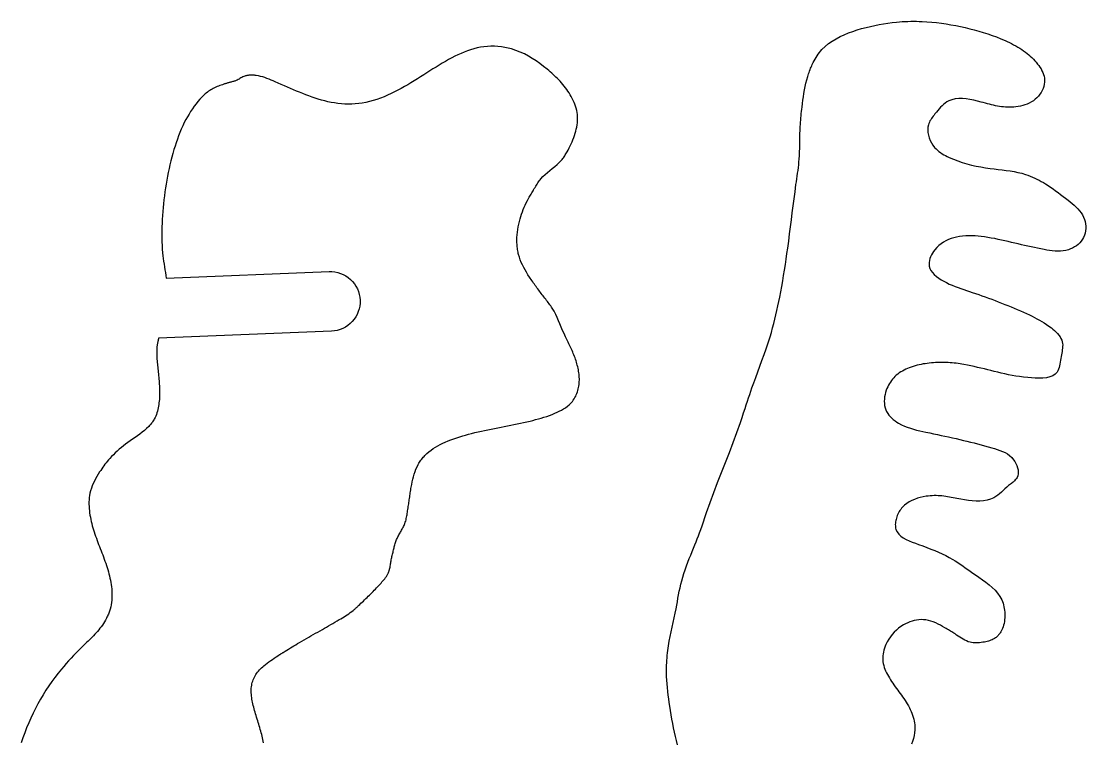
# Model space of a CAD drawing. Extents: x 0 to 470, y 0 to 279.
# Drawn here: x 243.9 to 297.4, y 237.8 to 274 of the extents above; entities that cross this region are included whole.
import ezdxf

# ---------------------------------------------------------------- set-up
doc = ezdxf.new("R2010")
doc.units = 0
doc.layers.add('CK_LEVEL_1', color=1, linetype='CONTINUOUS')

msp = doc.modelspace()

# ---------------------------------------------------------------- linework, layer by layer
at = {"layer": 'CK_LEVEL_1'}
msp.add_lwpolyline([(276.882, 237.617), (276.824, 237.83), (276.771, 238.044), (276.722, 238.258), (276.677, 238.474), (276.634, 238.69), (276.595, 238.907), (276.557, 239.125), (276.522, 239.343), (276.489, 239.561), (276.461, 239.748), (276.434, 239.935), (276.41, 240.122), (276.387, 240.309), (276.367, 240.496), (276.35, 240.684), (276.337, 240.872), (276.327, 241.06), (276.322, 241.248), (276.321, 241.372), (276.323, 241.496), (276.326, 241.62), (276.332, 241.745), (276.339, 241.869), (276.348, 241.993), (276.359, 242.117), (276.373, 242.241), (276.388, 242.364), (276.421, 242.601), (276.461, 242.837), (276.505, 243.072), (276.552, 243.306), (276.602, 243.54), (276.653, 243.773), (276.704, 244.006), (276.753, 244.238), (276.801, 244.471), (276.834, 244.646), (276.867, 244.821), (276.899, 244.996), (276.932, 245.171), (276.966, 245.346), (277.003, 245.522), (277.043, 245.698), (277.087, 245.875), (277.136, 246.052), (277.194, 246.242), (277.258, 246.433), (277.326, 246.622), (277.397, 246.809), (277.469, 246.993), (277.542, 247.172), (277.614, 247.347), (277.684, 247.515), (277.75, 247.676), (277.812, 247.83), (277.871, 247.98), (277.929, 248.131), (277.986, 248.288), (278.046, 248.455), (278.109, 248.636), (278.178, 248.835), (278.253, 249.059), (278.337, 249.31), (278.512, 249.819), (278.697, 250.324), (278.889, 250.826), (279.086, 251.327), (279.284, 251.827), (279.482, 252.327), (279.675, 252.829), (279.862, 253.334), (280.039, 253.842), (280.125, 254.098), (280.201, 254.33), (280.271, 254.54), (280.334, 254.734), (280.393, 254.915), (280.449, 255.086), (280.504, 255.251), (280.559, 255.415), (280.617, 255.58), (280.708, 255.837), (280.806, 256.105), (280.909, 256.382), (281.015, 256.668), (281.121, 256.959), (281.228, 257.255), (281.332, 257.554), (281.432, 257.854), (281.527, 258.153), (281.594, 258.377), (281.657, 258.599), (281.716, 258.821), (281.772, 259.042), (281.825, 259.263), (281.876, 259.484), (281.924, 259.704), (281.97, 259.925), (282.015, 260.147), (282.067, 260.419), (282.117, 260.691), (282.165, 260.965), (282.212, 261.239), (282.256, 261.514), (282.299, 261.79), (282.34, 262.066), (282.38, 262.342), (282.418, 262.618), (282.466, 262.973), (282.512, 263.329), (282.557, 263.684), (282.601, 264.039), (282.646, 264.393), (282.691, 264.748), (282.737, 265.103), (282.785, 265.457), (282.834, 265.812), (282.855, 265.955), (282.876, 266.098), (282.897, 266.24), (282.917, 266.383), (282.936, 266.526), (282.953, 266.669), (282.97, 266.813), (282.984, 266.956), (282.995, 267.1), (283.007, 267.28), (283.015, 267.461), (283.02, 267.642), (283.024, 267.824), (283.026, 268.005), (283.029, 268.186), (283.033, 268.368), (283.039, 268.549), (283.047, 268.73), (283.054, 268.84), (283.061, 268.949), (283.07, 269.059), (283.08, 269.168), (283.091, 269.278), (283.102, 269.387), (283.114, 269.496), (283.127, 269.606), (283.14, 269.715), (283.161, 269.887), (283.184, 270.06), (283.208, 270.232), (283.235, 270.403), (283.265, 270.575), (283.299, 270.746), (283.337, 270.916), (283.379, 271.086), (283.427, 271.255), (283.448, 271.324), (283.47, 271.393), (283.493, 271.461), (283.517, 271.529), (283.543, 271.597), (283.569, 271.665), (283.596, 271.731), (283.625, 271.798), (283.655, 271.864), (283.698, 271.954), (283.744, 272.042), (283.792, 272.129), (283.843, 272.214), (283.896, 272.297), (283.952, 272.378), (284.011, 272.457), (284.072, 272.533), (284.137, 272.606), (284.295, 272.763), (284.468, 272.907), (284.653, 273.037), (284.848, 273.154), (285.052, 273.261), (285.263, 273.358), (285.478, 273.445), (285.697, 273.525), (285.918, 273.597), (286.136, 273.663), (286.355, 273.723), (286.573, 273.777), (286.792, 273.826), (287.011, 273.869), (287.23, 273.908), (287.451, 273.941), (287.671, 273.968), (287.893, 273.991), (288.035, 274.003), (288.178, 274.013), (288.32, 274.021), (288.463, 274.027), (288.606, 274.031), (288.749, 274.032), (288.893, 274.032), (289.036, 274.029), (289.179, 274.024), (289.422, 274.011), (289.664, 273.991), (289.906, 273.966), (290.147, 273.935), (290.388, 273.899), (290.627, 273.858), (290.867, 273.813), (291.105, 273.764), (291.343, 273.711), (291.572, 273.656), (291.8, 273.598), (292.027, 273.536), (292.253, 273.47), (292.477, 273.399), (292.7, 273.323), (292.92, 273.241), (293.138, 273.154), (293.355, 273.06), (293.462, 273.011), (293.569, 272.959), (293.675, 272.906), (293.78, 272.851), (293.884, 272.794), (293.986, 272.734), (294.087, 272.672), (294.186, 272.608), (294.283, 272.542), (294.369, 272.479), (294.454, 272.414), (294.536, 272.347), (294.617, 272.277), (294.695, 272.204), (294.772, 272.128), (294.846, 272.049), (294.917, 271.967), (294.986, 271.882), (295.046, 271.801), (295.104, 271.717), (295.157, 271.631), (295.205, 271.542), (295.248, 271.452), (295.283, 271.359), (295.31, 271.265), (295.329, 271.17), (295.338, 271.073), (295.336, 270.967), (295.321, 270.86), (295.296, 270.754), (295.26, 270.649), (295.215, 270.548), (295.161, 270.45), (295.098, 270.356), (295.029, 270.268), (294.954, 270.187), (294.865, 270.106), (294.771, 270.034), (294.671, 269.97), (294.567, 269.914), (294.459, 269.865), (294.348, 269.824), (294.234, 269.789), (294.119, 269.761), (294.002, 269.739), (293.897, 269.724), (293.792, 269.713), (293.686, 269.707), (293.581, 269.705), (293.476, 269.707), (293.371, 269.712), (293.267, 269.721), (293.163, 269.733), (293.061, 269.748), (292.96, 269.765), (292.859, 269.785), (292.759, 269.807), (292.66, 269.831), (292.56, 269.856), (292.459, 269.882), (292.358, 269.909), (292.255, 269.937), (292.151, 269.965), (291.965, 270.013), (291.775, 270.058), (291.584, 270.097), (291.393, 270.126), (291.204, 270.142), (291.02, 270.143), (290.842, 270.126), (290.672, 270.086), (290.512, 270.022), (290.424, 269.973), (290.34, 269.916), (290.26, 269.851), (290.182, 269.78), (290.107, 269.704), (290.034, 269.624), (289.962, 269.541), (289.892, 269.457), (289.823, 269.371), (289.777, 269.313), (289.732, 269.256), (289.688, 269.198), (289.647, 269.139), (289.608, 269.079), (289.572, 269.019), (289.54, 268.957), (289.513, 268.894), (289.491, 268.828), (289.464, 268.702), (289.456, 268.571), (289.465, 268.437), (289.49, 268.303), (289.53, 268.169), (289.582, 268.039), (289.647, 267.914), (289.722, 267.796), (289.807, 267.687), (289.875, 267.612), (289.947, 267.544), (290.023, 267.48), (290.103, 267.421), (290.185, 267.367), (290.269, 267.316), (290.355, 267.269), (290.443, 267.224), (290.532, 267.182), (290.75, 267.087), (290.972, 267.001), (291.198, 266.925), (291.426, 266.858), (291.657, 266.798), (291.89, 266.746), (292.125, 266.7), (292.361, 266.66), (292.599, 266.626), (292.8, 266.6), (293.001, 266.576), (293.202, 266.553), (293.403, 266.527), (293.603, 266.499), (293.801, 266.466), (293.997, 266.427), (294.192, 266.38), (294.384, 266.323), (294.499, 266.284), (294.614, 266.24), (294.727, 266.193), (294.839, 266.143), (294.95, 266.089), (295.059, 266.033), (295.167, 265.974), (295.273, 265.913), (295.378, 265.849), (295.51, 265.766), (295.639, 265.68), (295.766, 265.592), (295.892, 265.502), (296.017, 265.409), (296.141, 265.315), (296.265, 265.219), (296.389, 265.122), (296.514, 265.024), (296.617, 264.942), (296.719, 264.859), (296.819, 264.773), (296.916, 264.685), (297.008, 264.592), (297.093, 264.496), (297.171, 264.393), (297.239, 264.285), (297.297, 264.17), (297.338, 264.063), (297.369, 263.952), (297.391, 263.837), (297.403, 263.72), (297.404, 263.603), (297.394, 263.487), (297.373, 263.373), (297.341, 263.262), (297.297, 263.157), (297.243, 263.059), (297.178, 262.968), (297.105, 262.884), (297.023, 262.806), (296.934, 262.736), (296.84, 262.673), (296.74, 262.618), (296.638, 262.572), (296.532, 262.534), (296.401, 262.499), (296.268, 262.476), (296.133, 262.464), (295.998, 262.462), (295.862, 262.467), (295.725, 262.479), (295.589, 262.497), (295.453, 262.518), (295.317, 262.542), (295.15, 262.573), (294.985, 262.606), (294.82, 262.64), (294.657, 262.676), (294.494, 262.712), (294.331, 262.749), (294.169, 262.787), (294.007, 262.825), (293.845, 262.864), (293.677, 262.904), (293.508, 262.944), (293.339, 262.983), (293.169, 263.021), (292.999, 263.057), (292.828, 263.092), (292.656, 263.124), (292.484, 263.154), (292.31, 263.18), (292.154, 263.201), (291.997, 263.218), (291.84, 263.23), (291.683, 263.238), (291.526, 263.24), (291.369, 263.235), (291.213, 263.223), (291.059, 263.202), (290.905, 263.173), (290.769, 263.138), (290.634, 263.095), (290.502, 263.044), (290.374, 262.984), (290.251, 262.914), (290.132, 262.834), (290.02, 262.745), (289.915, 262.644), (289.818, 262.533), (289.756, 262.451), (289.699, 262.364), (289.649, 262.273), (289.605, 262.181), (289.57, 262.086), (289.544, 261.992), (289.529, 261.898), (289.525, 261.806), (289.533, 261.716), (289.566, 261.598), (289.622, 261.486), (289.697, 261.381), (289.79, 261.282), (289.896, 261.19), (290.013, 261.103), (290.137, 261.024), (290.266, 260.95), (290.396, 260.882), (290.545, 260.81), (290.693, 260.745), (290.838, 260.686), (290.983, 260.631), (291.127, 260.58), (291.27, 260.531), (291.412, 260.484), (291.555, 260.438), (291.698, 260.391), (291.86, 260.336), (292.023, 260.28), (292.187, 260.221), (292.351, 260.162), (292.515, 260.101), (292.679, 260.039), (292.844, 259.976), (293.008, 259.912), (293.172, 259.847), (293.332, 259.784), (293.49, 259.721), (293.649, 259.657), (293.806, 259.592), (293.963, 259.526), (294.119, 259.459), (294.273, 259.391), (294.426, 259.322), (294.578, 259.251), (294.704, 259.191), (294.829, 259.129), (294.952, 259.065), (295.075, 258.998), (295.197, 258.928), (295.317, 258.854), (295.437, 258.775), (295.556, 258.691), (295.675, 258.602), (295.757, 258.535), (295.837, 258.466), (295.914, 258.394), (295.987, 258.319), (296.053, 258.24), (296.112, 258.159), (296.161, 258.076), (296.201, 257.989), (296.228, 257.9), (296.241, 257.824), (296.246, 257.747), (296.244, 257.668), (296.237, 257.587), (296.226, 257.505), (296.212, 257.421), (296.197, 257.337), (296.18, 257.251), (296.165, 257.164), (296.15, 257.067), (296.136, 256.971), (296.122, 256.876), (296.107, 256.782), (296.089, 256.692), (296.068, 256.605), (296.041, 256.524), (296.008, 256.448), (295.967, 256.38), (295.869, 256.273), (295.744, 256.192), (295.596, 256.134), (295.431, 256.095), (295.252, 256.073), (295.064, 256.065), (294.87, 256.069), (294.676, 256.081), (294.485, 256.098), (294.277, 256.122), (294.077, 256.148), (293.885, 256.178), (293.698, 256.211), (293.516, 256.246), (293.337, 256.283), (293.16, 256.323), (292.983, 256.365), (292.805, 256.408), (292.64, 256.449), (292.474, 256.491), (292.306, 256.533), (292.137, 256.575), (291.967, 256.616), (291.796, 256.656), (291.625, 256.693), (291.453, 256.728), (291.28, 256.76), (291.181, 256.777), (291.082, 256.792), (290.983, 256.806), (290.884, 256.819), (290.785, 256.83), (290.686, 256.84), (290.586, 256.848), (290.487, 256.854), (290.387, 256.859), (290.281, 256.863), (290.175, 256.864), (290.068, 256.863), (289.962, 256.861), (289.856, 256.856), (289.749, 256.849), (289.643, 256.84), (289.537, 256.829), (289.432, 256.816), (289.33, 256.801), (289.229, 256.785), (289.127, 256.765), (289.027, 256.744), (288.927, 256.719), (288.827, 256.692), (288.729, 256.663), (288.631, 256.63), (288.533, 256.594), (288.445, 256.558), (288.358, 256.519), (288.272, 256.477), (288.188, 256.432), (288.107, 256.384), (288.027, 256.332), (287.951, 256.277), (287.878, 256.218), (287.809, 256.155), (287.746, 256.09), (287.686, 256.022), (287.631, 255.951), (287.579, 255.876), (287.53, 255.799), (287.486, 255.719), (287.446, 255.636), (287.409, 255.55), (287.376, 255.462), (287.342, 255.354), (287.314, 255.244), (287.293, 255.132), (287.28, 255.02), (287.275, 254.908), (287.279, 254.797), (287.292, 254.688), (287.316, 254.583), (287.35, 254.481), (287.393, 254.389), (287.445, 254.301), (287.506, 254.217), (287.574, 254.138), (287.649, 254.063), (287.729, 253.993), (287.813, 253.927), (287.901, 253.865), (287.991, 253.809), (288.135, 253.729), (288.283, 253.66), (288.433, 253.6), (288.586, 253.547), (288.741, 253.501), (288.897, 253.459), (289.054, 253.422), (289.212, 253.387), (289.371, 253.354), (289.561, 253.314), (289.752, 253.274), (289.942, 253.234), (290.131, 253.194), (290.321, 253.153), (290.51, 253.112), (290.699, 253.07), (290.887, 253.027), (291.075, 252.984), (291.253, 252.941), (291.431, 252.898), (291.609, 252.854), (291.787, 252.809), (291.965, 252.762), (292.143, 252.715), (292.322, 252.666), (292.502, 252.617), (292.683, 252.566), (292.819, 252.526), (292.955, 252.485), (293.089, 252.438), (293.219, 252.386), (293.345, 252.326), (293.465, 252.256), (293.578, 252.174), (293.683, 252.079), (293.778, 251.969), (293.841, 251.877), (293.896, 251.778), (293.943, 251.674), (293.979, 251.567), (294.004, 251.459), (294.015, 251.353), (294.011, 251.25), (293.991, 251.153), (293.953, 251.064), (293.928, 251.023), (293.898, 250.984), (293.864, 250.947), (293.828, 250.912), (293.789, 250.877), (293.749, 250.843), (293.708, 250.81), (293.666, 250.777), (293.624, 250.743), (293.527, 250.662), (293.434, 250.578), (293.343, 250.494), (293.252, 250.411), (293.162, 250.33), (293.071, 250.252), (292.978, 250.18), (292.882, 250.114), (292.782, 250.057), (292.619, 249.986), (292.447, 249.936), (292.267, 249.904), (292.081, 249.888), (291.891, 249.886), (291.698, 249.896), (291.504, 249.915), (291.312, 249.942), (291.122, 249.975), (291.025, 249.994), (290.929, 250.013), (290.833, 250.033), (290.739, 250.052), (290.645, 250.071), (290.551, 250.089), (290.457, 250.105), (290.364, 250.12), (290.269, 250.133), (290.172, 250.144), (290.074, 250.152), (289.976, 250.158), (289.877, 250.16), (289.778, 250.16), (289.678, 250.156), (289.579, 250.149), (289.478, 250.139), (289.378, 250.126), (289.23, 250.1), (289.084, 250.066), (288.939, 250.024), (288.798, 249.973), (288.661, 249.913), (288.531, 249.843), (288.408, 249.764), (288.294, 249.674), (288.19, 249.574), (288.144, 249.523), (288.101, 249.469), (288.061, 249.413), (288.023, 249.354), (287.989, 249.294), (287.957, 249.231), (287.929, 249.166), (287.903, 249.099), (287.881, 249.031), (287.864, 248.967), (287.85, 248.902), (287.84, 248.837), (287.833, 248.772), (287.829, 248.707), (287.83, 248.644), (287.835, 248.581), (287.845, 248.521), (287.86, 248.463), (287.917, 248.335), (288, 248.222), (288.106, 248.122), (288.231, 248.034), (288.37, 247.956), (288.521, 247.885), (288.678, 247.821), (288.84, 247.761), (289, 247.703), (289.214, 247.626), (289.42, 247.55), (289.62, 247.473), (289.813, 247.394), (290.001, 247.314), (290.185, 247.23), (290.364, 247.142), (290.541, 247.049), (290.714, 246.95), (290.842, 246.873), (290.968, 246.792), (291.095, 246.708), (291.221, 246.622), (291.347, 246.534), (291.474, 246.445), (291.601, 246.354), (291.73, 246.263), (291.86, 246.171), (292.033, 246.051), (292.206, 245.93), (292.376, 245.806), (292.541, 245.678), (292.697, 245.544), (292.842, 245.402), (292.973, 245.252), (293.087, 245.09), (293.18, 244.917), (293.215, 244.834), (293.246, 244.748), (293.272, 244.66), (293.294, 244.571), (293.311, 244.48), (293.324, 244.388), (293.332, 244.295), (293.337, 244.201), (293.338, 244.107), (293.334, 244.012), (293.326, 243.918), (293.314, 243.825), (293.296, 243.732), (293.274, 243.641), (293.246, 243.552), (293.213, 243.465), (293.174, 243.38), (293.129, 243.298), (293.105, 243.26), (293.08, 243.223), (293.053, 243.187), (293.025, 243.151), (292.996, 243.118), (292.965, 243.085), (292.933, 243.055), (292.9, 243.026), (292.865, 242.999), (292.811, 242.963), (292.754, 242.931), (292.695, 242.902), (292.634, 242.878), (292.572, 242.856), (292.507, 242.837), (292.442, 242.821), (292.376, 242.806), (292.309, 242.793), (292.228, 242.779), (292.146, 242.767), (292.065, 242.758), (291.984, 242.751), (291.903, 242.749), (291.823, 242.75), (291.744, 242.756), (291.666, 242.767), (291.589, 242.783), (291.499, 242.81), (291.411, 242.845), (291.325, 242.885), (291.24, 242.931), (291.157, 242.981), (291.074, 243.033), (290.993, 243.087), (290.912, 243.142), (290.831, 243.197), (290.775, 243.234), (290.719, 243.27), (290.664, 243.305), (290.608, 243.34), (290.552, 243.374), (290.495, 243.409), (290.438, 243.442), (290.381, 243.476), (290.323, 243.509), (290.21, 243.573), (290.094, 243.636), (289.977, 243.696), (289.858, 243.751), (289.737, 243.801), (289.615, 243.844), (289.491, 243.878), (289.366, 243.903), (289.24, 243.917), (289.126, 243.92), (289.011, 243.913), (288.897, 243.898), (288.783, 243.874), (288.671, 243.842), (288.559, 243.804), (288.45, 243.758), (288.344, 243.707), (288.24, 243.65), (288.114, 243.57), (287.994, 243.482), (287.88, 243.386), (287.773, 243.283), (287.674, 243.173), (287.583, 243.056), (287.499, 242.934), (287.425, 242.805), (287.359, 242.672), (287.32, 242.579), (287.286, 242.484), (287.256, 242.388), (287.233, 242.29), (287.214, 242.192), (287.202, 242.093), (287.196, 241.995), (287.198, 241.897), (287.206, 241.799), (287.221, 241.704), (287.243, 241.611), (287.271, 241.518), (287.305, 241.427), (287.343, 241.337), (287.385, 241.248), (287.43, 241.161), (287.478, 241.075), (287.528, 240.99), (287.584, 240.898), (287.642, 240.808), (287.702, 240.72), (287.762, 240.632), (287.823, 240.545), (287.885, 240.459), (287.947, 240.373), (288.009, 240.287), (288.071, 240.202), (288.134, 240.116), (288.195, 240.029), (288.256, 239.942), (288.316, 239.854), (288.374, 239.765), (288.43, 239.674), (288.484, 239.582), (288.535, 239.488), (288.583, 239.392), (288.626, 239.3), (288.665, 239.206), (288.701, 239.111), (288.733, 239.014), (288.76, 238.917), (288.783, 238.818), (288.8, 238.719), (288.812, 238.62), (288.818, 238.521), (288.816, 238.374), (288.801, 238.227), (288.776, 238.08), (288.74, 237.934), (288.697, 237.79), (288.646, 237.646)], dxfattribs=at)
msp.add_lwpolyline([(256.061, 237.713), (256.044, 237.799), (256.026, 237.884), (256.007, 237.969), (255.987, 238.054), (255.966, 238.138), (255.943, 238.222), (255.919, 238.309), (255.894, 238.396), (255.868, 238.483), (255.842, 238.57), (255.815, 238.657), (255.789, 238.743), (255.762, 238.83), (255.735, 238.917), (255.708, 239.003), (255.682, 239.087), (255.657, 239.171), (255.633, 239.255), (255.609, 239.339), (255.586, 239.423), (255.564, 239.508), (255.543, 239.592), (255.523, 239.678), (255.504, 239.763), (255.489, 239.841), (255.475, 239.919), (255.462, 239.997), (255.452, 240.076), (255.444, 240.154), (255.439, 240.233), (255.436, 240.312), (255.437, 240.391), (255.442, 240.47), (255.449, 240.543), (255.46, 240.615), (255.474, 240.687), (255.491, 240.758), (255.512, 240.828), (255.536, 240.897), (255.563, 240.964), (255.594, 241.03), (255.629, 241.093), (255.668, 241.156), (255.71, 241.216), (255.756, 241.274), (255.804, 241.331), (255.855, 241.385), (255.907, 241.438), (255.962, 241.489), (256.017, 241.539), (256.074, 241.588), (256.158, 241.658), (256.244, 241.725), (256.33, 241.791), (256.418, 241.855), (256.506, 241.918), (256.596, 241.979), (256.686, 242.04), (256.776, 242.099), (256.867, 242.158), (256.887, 242.171), (256.907, 242.184), (256.928, 242.197), (256.948, 242.209), (256.968, 242.222), (256.988, 242.235), (257.008, 242.248), (257.028, 242.26), (257.048, 242.273), (257.138, 242.329), (257.227, 242.385), (257.317, 242.44), (257.407, 242.494), (257.498, 242.549), (257.588, 242.603), (257.679, 242.657), (257.77, 242.71), (257.861, 242.764), (257.977, 242.831), (258.093, 242.898), (258.21, 242.965), (258.326, 243.031), (258.443, 243.098), (258.559, 243.164), (258.676, 243.231), (258.792, 243.297), (258.908, 243.364), (259.014, 243.425), (259.12, 243.486), (259.226, 243.547), (259.331, 243.609), (259.437, 243.671), (259.543, 243.732), (259.648, 243.794), (259.754, 243.856), (259.86, 243.918), (259.941, 243.966), (260.023, 244.015), (260.104, 244.064), (260.184, 244.114), (260.264, 244.165), (260.342, 244.217), (260.419, 244.272), (260.495, 244.328), (260.569, 244.387), (260.599, 244.412), (260.629, 244.437), (260.658, 244.463), (260.687, 244.489), (260.716, 244.516), (260.745, 244.542), (260.774, 244.569), (260.803, 244.596), (260.831, 244.623), (260.893, 244.681), (260.955, 244.74), (261.017, 244.799), (261.079, 244.857), (261.141, 244.916), (261.202, 244.976), (261.263, 245.035), (261.324, 245.095), (261.384, 245.154), (261.444, 245.215), (261.504, 245.275), (261.563, 245.336), (261.623, 245.397), (261.682, 245.458), (261.74, 245.52), (261.799, 245.582), (261.858, 245.645), (261.916, 245.707), (261.965, 245.76), (262.013, 245.814), (262.061, 245.868), (262.107, 245.923), (262.151, 245.979), (262.194, 246.036), (262.234, 246.095), (262.27, 246.156), (262.304, 246.219), (262.316, 246.244), (262.328, 246.27), (262.339, 246.297), (262.35, 246.324), (262.36, 246.35), (262.369, 246.378), (262.378, 246.405), (262.386, 246.432), (262.394, 246.46), (262.407, 246.512), (262.418, 246.565), (262.428, 246.618), (262.438, 246.671), (262.446, 246.724), (262.454, 246.777), (262.463, 246.83), (262.471, 246.883), (262.48, 246.936), (262.491, 246.991), (262.502, 247.046), (262.515, 247.1), (262.527, 247.155), (262.541, 247.209), (262.554, 247.264), (262.568, 247.318), (262.581, 247.372), (262.595, 247.427), (262.608, 247.48), (262.621, 247.533), (262.634, 247.586), (262.648, 247.639), (262.662, 247.692), (262.677, 247.744), (262.693, 247.796), (262.71, 247.847), (262.729, 247.898), (262.749, 247.947), (262.771, 247.996), (262.793, 248.044), (262.817, 248.092), (262.842, 248.14), (262.868, 248.187), (262.894, 248.234), (262.92, 248.281), (262.947, 248.327), (262.974, 248.374), (263.001, 248.421), (263.027, 248.468), (263.053, 248.515), (263.078, 248.562), (263.102, 248.61), (263.125, 248.658), (263.146, 248.707), (263.165, 248.757), (263.187, 248.818), (263.206, 248.88), (263.222, 248.943), (263.237, 249.007), (263.25, 249.071), (263.262, 249.136), (263.273, 249.201), (263.283, 249.266), (263.293, 249.331), (263.304, 249.4), (263.314, 249.47), (263.325, 249.539), (263.335, 249.608), (263.345, 249.677), (263.356, 249.746), (263.366, 249.815), (263.376, 249.884), (263.386, 249.953), (263.396, 250.023), (263.406, 250.093), (263.416, 250.163), (263.427, 250.234), (263.437, 250.304), (263.448, 250.374), (263.459, 250.444), (263.47, 250.515), (263.482, 250.585), (263.506, 250.718), (263.532, 250.851), (263.562, 250.982), (263.595, 251.113), (263.632, 251.242), (263.675, 251.369), (263.723, 251.494), (263.778, 251.616), (263.84, 251.734), (263.871, 251.788), (263.904, 251.84), (263.938, 251.892), (263.974, 251.943), (264.011, 251.992), (264.05, 252.041), (264.09, 252.088), (264.131, 252.135), (264.173, 252.18), (264.27, 252.274), (264.373, 252.363), (264.479, 252.446), (264.591, 252.524), (264.705, 252.597), (264.823, 252.666), (264.943, 252.731), (265.066, 252.792), (265.189, 252.849), (265.334, 252.911), (265.479, 252.969), (265.626, 253.024), (265.773, 253.075), (265.922, 253.123), (266.071, 253.168), (266.221, 253.211), (266.371, 253.252), (266.522, 253.291), (266.685, 253.331), (266.849, 253.369), (267.013, 253.407), (267.177, 253.442), (267.342, 253.477), (267.507, 253.511), (267.672, 253.544), (267.837, 253.577), (268.003, 253.609), (268.165, 253.641), (268.327, 253.673), (268.489, 253.705), (268.651, 253.737), (268.813, 253.77), (268.975, 253.804), (269.136, 253.839), (269.296, 253.875), (269.457, 253.912), (269.598, 253.947), (269.739, 253.983), (269.879, 254.021), (270.019, 254.061), (270.158, 254.104), (270.297, 254.149), (270.435, 254.198), (270.573, 254.251), (270.71, 254.307), (270.82, 254.355), (270.929, 254.407), (271.036, 254.462), (271.141, 254.522), (271.241, 254.586), (271.337, 254.656), (271.428, 254.731), (271.512, 254.812), (271.589, 254.9), (271.635, 254.961), (271.678, 255.026), (271.717, 255.092), (271.754, 255.161), (271.786, 255.232), (271.816, 255.304), (271.842, 255.378), (271.865, 255.453), (271.885, 255.529), (271.901, 255.602), (271.914, 255.676), (271.924, 255.749), (271.932, 255.823), (271.937, 255.898), (271.939, 255.972), (271.939, 256.046), (271.936, 256.121), (271.931, 256.195), (271.924, 256.271), (271.914, 256.347), (271.902, 256.423), (271.889, 256.499), (271.873, 256.574), (271.856, 256.649), (271.837, 256.723), (271.816, 256.797), (271.795, 256.871), (271.771, 256.946), (271.746, 257.021), (271.721, 257.095), (271.694, 257.169), (271.665, 257.243), (271.636, 257.316), (271.606, 257.388), (271.574, 257.46), (271.542, 257.532), (271.509, 257.601), (271.476, 257.67), (271.442, 257.738), (271.408, 257.807), (271.374, 257.875), (271.34, 257.943), (271.306, 258.012), (271.273, 258.081), (271.24, 258.15), (271.168, 258.311), (271.099, 258.474), (271.031, 258.637), (270.964, 258.8), (270.895, 258.963), (270.824, 259.124), (270.748, 259.282), (270.666, 259.436), (270.577, 259.587), (270.538, 259.646), (270.499, 259.704), (270.458, 259.761), (270.417, 259.818), (270.375, 259.875), (270.332, 259.931), (270.289, 259.987), (270.245, 260.043), (270.202, 260.099), (270.157, 260.157), (270.113, 260.215), (270.069, 260.273), (270.024, 260.331), (269.98, 260.389), (269.936, 260.448), (269.893, 260.506), (269.849, 260.565), (269.806, 260.623), (269.763, 260.682), (269.72, 260.741), (269.677, 260.8), (269.635, 260.86), (269.593, 260.92), (269.551, 260.98), (269.509, 261.04), (269.468, 261.101), (269.428, 261.162), (269.352, 261.28), (269.278, 261.399), (269.208, 261.52), (269.141, 261.643), (269.078, 261.768), (269.021, 261.895), (268.969, 262.024), (268.924, 262.155), (268.885, 262.288), (268.869, 262.353), (268.855, 262.418), (268.843, 262.483), (268.832, 262.549), (268.823, 262.615), (268.816, 262.681), (268.81, 262.747), (268.805, 262.814), (268.802, 262.88), (268.8, 263.016), (268.803, 263.151), (268.811, 263.285), (268.825, 263.42), (268.843, 263.554), (268.866, 263.688), (268.893, 263.82), (268.924, 263.952), (268.959, 264.083), (268.995, 264.203), (269.033, 264.322), (269.075, 264.439), (269.12, 264.555), (269.167, 264.671), (269.217, 264.784), (269.27, 264.897), (269.326, 265.008), (269.384, 265.118), (269.415, 265.173), (269.446, 265.228), (269.478, 265.283), (269.51, 265.338), (269.543, 265.393), (269.576, 265.447), (269.609, 265.502), (269.641, 265.556), (269.674, 265.611), (269.709, 265.669), (269.743, 265.726), (269.778, 265.783), (269.813, 265.84), (269.849, 265.896), (269.886, 265.951), (269.924, 266.006), (269.964, 266.058), (270.005, 266.11), (270.108, 266.223), (270.219, 266.328), (270.335, 266.429), (270.456, 266.526), (270.577, 266.622), (270.698, 266.719), (270.816, 266.819), (270.928, 266.924), (271.033, 267.035), (271.069, 267.078), (271.104, 267.123), (271.138, 267.168), (271.171, 267.214), (271.203, 267.261), (271.233, 267.308), (271.263, 267.356), (271.293, 267.405), (271.321, 267.454), (271.377, 267.554), (271.431, 267.655), (271.482, 267.757), (271.53, 267.861), (271.576, 267.965), (271.618, 268.071), (271.658, 268.178), (271.695, 268.287), (271.73, 268.397), (271.758, 268.5), (271.784, 268.603), (271.806, 268.708), (271.824, 268.813), (271.838, 268.919), (271.848, 269.024), (271.852, 269.13), (271.85, 269.235), (271.842, 269.34), (271.828, 269.444), (271.808, 269.548), (271.782, 269.651), (271.751, 269.753), (271.715, 269.853), (271.675, 269.952), (271.631, 270.05), (271.583, 270.146), (271.532, 270.241), (271.479, 270.334), (271.423, 270.425), (271.365, 270.514), (271.304, 270.602), (271.241, 270.688), (271.176, 270.772), (271.109, 270.855), (271.04, 270.936), (270.97, 271.015), (270.902, 271.087), (270.834, 271.157), (270.764, 271.226), (270.693, 271.294), (270.621, 271.361), (270.548, 271.427), (270.474, 271.492), (270.398, 271.557), (270.322, 271.62), (270.142, 271.764), (269.957, 271.903), (269.768, 272.036), (269.574, 272.162), (269.376, 272.278), (269.173, 272.386), (268.964, 272.482), (268.751, 272.566), (268.533, 272.637), (268.363, 272.681), (268.191, 272.717), (268.017, 272.744), (267.842, 272.763), (267.666, 272.773), (267.489, 272.774), (267.314, 272.767), (267.139, 272.75), (266.965, 272.725), (266.798, 272.691), (266.632, 272.649), (266.468, 272.6), (266.306, 272.545), (266.146, 272.483), (265.988, 272.416), (265.832, 272.344), (265.677, 272.269), (265.525, 272.19), (265.363, 272.102), (265.203, 272.012), (265.045, 271.92), (264.889, 271.825), (264.733, 271.73), (264.578, 271.633), (264.424, 271.535), (264.27, 271.437), (264.115, 271.338), (263.956, 271.237), (263.795, 271.136), (263.634, 271.037), (263.472, 270.938), (263.309, 270.841), (263.145, 270.746), (262.98, 270.654), (262.812, 270.564), (262.643, 270.476), (262.47, 270.391), (262.294, 270.31), (262.117, 270.234), (261.937, 270.163), (261.756, 270.098), (261.573, 270.039), (261.388, 269.988), (261.201, 269.944), (261.012, 269.91), (260.841, 269.887), (260.668, 269.871), (260.495, 269.862), (260.321, 269.86), (260.147, 269.865), (259.973, 269.877), (259.8, 269.895), (259.628, 269.92), (259.457, 269.95), (259.294, 269.984), (259.132, 270.024), (258.971, 270.068), (258.811, 270.116), (258.653, 270.167), (258.495, 270.221), (258.339, 270.278), (258.183, 270.337), (258.028, 270.398), (257.873, 270.46), (257.719, 270.523), (257.565, 270.588), (257.411, 270.653), (257.258, 270.718), (257.104, 270.785), (256.951, 270.852), (256.797, 270.919), (256.642, 270.987), (256.539, 271.032), (256.436, 271.076), (256.332, 271.119), (256.227, 271.159), (256.122, 271.197), (256.015, 271.231), (255.908, 271.261), (255.8, 271.285), (255.691, 271.303), (255.662, 271.307), (255.633, 271.31), (255.604, 271.313), (255.575, 271.316), (255.546, 271.317), (255.516, 271.319), (255.487, 271.32), (255.457, 271.32), (255.428, 271.32), (255.392, 271.319), (255.357, 271.317), (255.321, 271.314), (255.286, 271.31), (255.251, 271.305), (255.216, 271.299), (255.182, 271.291), (255.148, 271.282), (255.114, 271.272), (255.064, 271.252), (255.015, 271.229), (254.967, 271.204), (254.919, 271.178), (254.872, 271.151), (254.824, 271.123), (254.777, 271.097), (254.728, 271.072), (254.679, 271.05), (254.645, 271.037), (254.611, 271.025), (254.576, 271.014), (254.541, 271.003), (254.505, 270.994), (254.47, 270.985), (254.434, 270.976), (254.399, 270.967), (254.363, 270.958), (254.328, 270.949), (254.293, 270.939), (254.259, 270.929), (254.224, 270.919), (254.19, 270.909), (254.155, 270.898), (254.121, 270.887), (254.087, 270.876), (254.052, 270.865), (253.986, 270.842), (253.919, 270.82), (253.852, 270.796), (253.786, 270.771), (253.721, 270.745), (253.656, 270.717), (253.593, 270.688), (253.53, 270.657), (253.468, 270.623), (253.408, 270.587), (253.349, 270.548), (253.291, 270.507), (253.234, 270.464), (253.179, 270.42), (253.125, 270.373), (253.072, 270.326), (253.02, 270.277), (252.969, 270.227), (252.861, 270.114), (252.758, 269.997), (252.66, 269.877), (252.566, 269.753), (252.476, 269.626), (252.39, 269.496), (252.308, 269.364), (252.23, 269.23), (252.156, 269.093), (252.073, 268.931), (251.995, 268.767), (251.921, 268.601), (251.851, 268.434), (251.784, 268.265), (251.722, 268.094), (251.662, 267.922), (251.606, 267.75), (251.552, 267.576), (251.496, 267.386), (251.444, 267.195), (251.394, 267.003), (251.348, 266.811), (251.304, 266.618), (251.263, 266.424), (251.225, 266.23), (251.189, 266.036), (251.156, 265.841), (251.125, 265.643), (251.097, 265.446), (251.071, 265.248), (251.048, 265.049), (251.027, 264.851), (251.009, 264.652), (250.992, 264.452), (250.978, 264.253), (250.966, 264.053), (250.956, 263.866), (250.948, 263.68), (250.943, 263.493), (250.941, 263.306), (250.941, 263.12), (250.945, 262.933), (250.952, 262.747), (250.964, 262.562), (250.979, 262.377), (250.994, 262.236), (251.012, 262.094), (251.031, 261.953), (251.052, 261.812), (251.074, 261.671), (251.096, 261.53), (251.119, 261.388), (251.142, 261.246), (251.165, 261.103), (259.35, 261.436, -0.414214), (260.911, 259.997, -0.414214), (259.472, 258.436), (250.779, 258.083), (250.769, 258.043), (250.76, 258.003), (250.751, 257.964), (250.742, 257.924), (250.734, 257.884), (250.726, 257.844), (250.719, 257.804), (250.712, 257.764), (250.706, 257.724), (250.697, 257.648), (250.69, 257.572), (250.686, 257.495), (250.684, 257.419), (250.684, 257.342), (250.686, 257.265), (250.689, 257.188), (250.693, 257.111), (250.698, 257.034), (250.704, 256.951), (250.711, 256.867), (250.718, 256.784), (250.726, 256.701), (250.734, 256.618), (250.742, 256.535), (250.751, 256.452), (250.759, 256.368), (250.768, 256.285), (250.777, 256.199), (250.785, 256.113), (250.793, 256.027), (250.801, 255.941), (250.808, 255.855), (250.814, 255.769), (250.82, 255.682), (250.824, 255.596), (250.827, 255.51), (250.829, 255.424), (250.83, 255.339), (250.829, 255.254), (250.826, 255.168), (250.822, 255.083), (250.816, 254.997), (250.809, 254.912), (250.799, 254.827), (250.788, 254.741), (250.775, 254.657), (250.759, 254.572), (250.741, 254.488), (250.72, 254.405), (250.696, 254.324), (250.669, 254.243), (250.637, 254.164), (250.602, 254.087), (250.563, 254.012), (250.537, 253.968), (250.509, 253.925), (250.48, 253.882), (250.449, 253.84), (250.417, 253.8), (250.384, 253.76), (250.35, 253.72), (250.316, 253.682), (250.28, 253.644), (250.175, 253.541), (250.065, 253.442), (249.951, 253.348), (249.834, 253.258), (249.715, 253.17), (249.594, 253.084), (249.472, 252.999), (249.351, 252.913), (249.23, 252.826), (249.121, 252.746), (249.013, 252.663), (248.907, 252.579), (248.803, 252.492), (248.701, 252.403), (248.601, 252.312), (248.504, 252.219), (248.41, 252.123), (248.319, 252.024), (248.257, 251.954), (248.198, 251.883), (248.139, 251.811), (248.082, 251.737), (248.027, 251.662), (247.972, 251.587), (247.919, 251.51), (247.866, 251.432), (247.815, 251.353), (247.744, 251.241), (247.676, 251.126), (247.612, 251.01), (247.551, 250.893), (247.494, 250.773), (247.443, 250.651), (247.398, 250.528), (247.359, 250.403), (247.328, 250.276), (247.308, 250.168), (247.293, 250.059), (247.283, 249.95), (247.278, 249.84), (247.277, 249.729), (247.28, 249.618), (247.287, 249.507), (247.297, 249.397), (247.31, 249.286), (247.327, 249.178), (247.346, 249.07), (247.367, 248.962), (247.391, 248.855), (247.416, 248.749), (247.444, 248.643), (247.474, 248.538), (247.506, 248.434), (247.539, 248.33), (247.574, 248.224), (247.61, 248.118), (247.648, 248.013), (247.686, 247.908), (247.725, 247.804), (247.765, 247.7), (247.805, 247.595), (247.846, 247.491), (247.886, 247.387), (247.927, 247.283), (247.967, 247.178), (248.006, 247.073), (248.045, 246.969), (248.083, 246.863), (248.12, 246.758), (248.156, 246.652), (248.191, 246.546), (248.223, 246.439), (248.254, 246.333), (248.283, 246.227), (248.31, 246.12), (248.334, 246.012), (248.357, 245.904), (248.377, 245.796), (248.394, 245.686), (248.408, 245.577), (248.42, 245.466), (248.429, 245.353), (248.434, 245.238), (248.435, 245.124), (248.432, 245.01), (248.425, 244.896), (248.413, 244.783), (248.396, 244.671), (248.374, 244.56), (248.345, 244.45), (248.33, 244.397), (248.312, 244.344), (248.294, 244.292), (248.274, 244.24), (248.253, 244.188), (248.23, 244.137), (248.207, 244.087), (248.183, 244.036), (248.157, 243.987), (248.11, 243.899), (248.059, 243.813), (248.006, 243.729), (247.95, 243.646), (247.892, 243.565), (247.832, 243.485), (247.77, 243.407), (247.706, 243.33), (247.641, 243.255), (247.575, 243.182), (247.508, 243.11), (247.44, 243.04), (247.37, 242.97), (247.301, 242.901), (247.23, 242.832), (247.16, 242.764), (247.089, 242.696), (247.019, 242.628), (246.888, 242.5), (246.758, 242.371), (246.629, 242.241), (246.502, 242.109), (246.376, 241.976), (246.252, 241.842), (246.13, 241.705), (246.01, 241.567), (245.892, 241.428), (245.726, 241.222), (245.565, 241.013), (245.409, 240.8), (245.258, 240.583), (245.113, 240.362), (244.973, 240.138), (244.838, 239.911), (244.709, 239.68), (244.585, 239.447), (244.466, 239.208), (244.353, 238.967), (244.246, 238.723), (244.144, 238.476), (244.048, 238.228), (243.958, 237.977), (243.874, 237.724)], format="xyb", dxfattribs=at)

doc.saveas('drawing.dxf')
